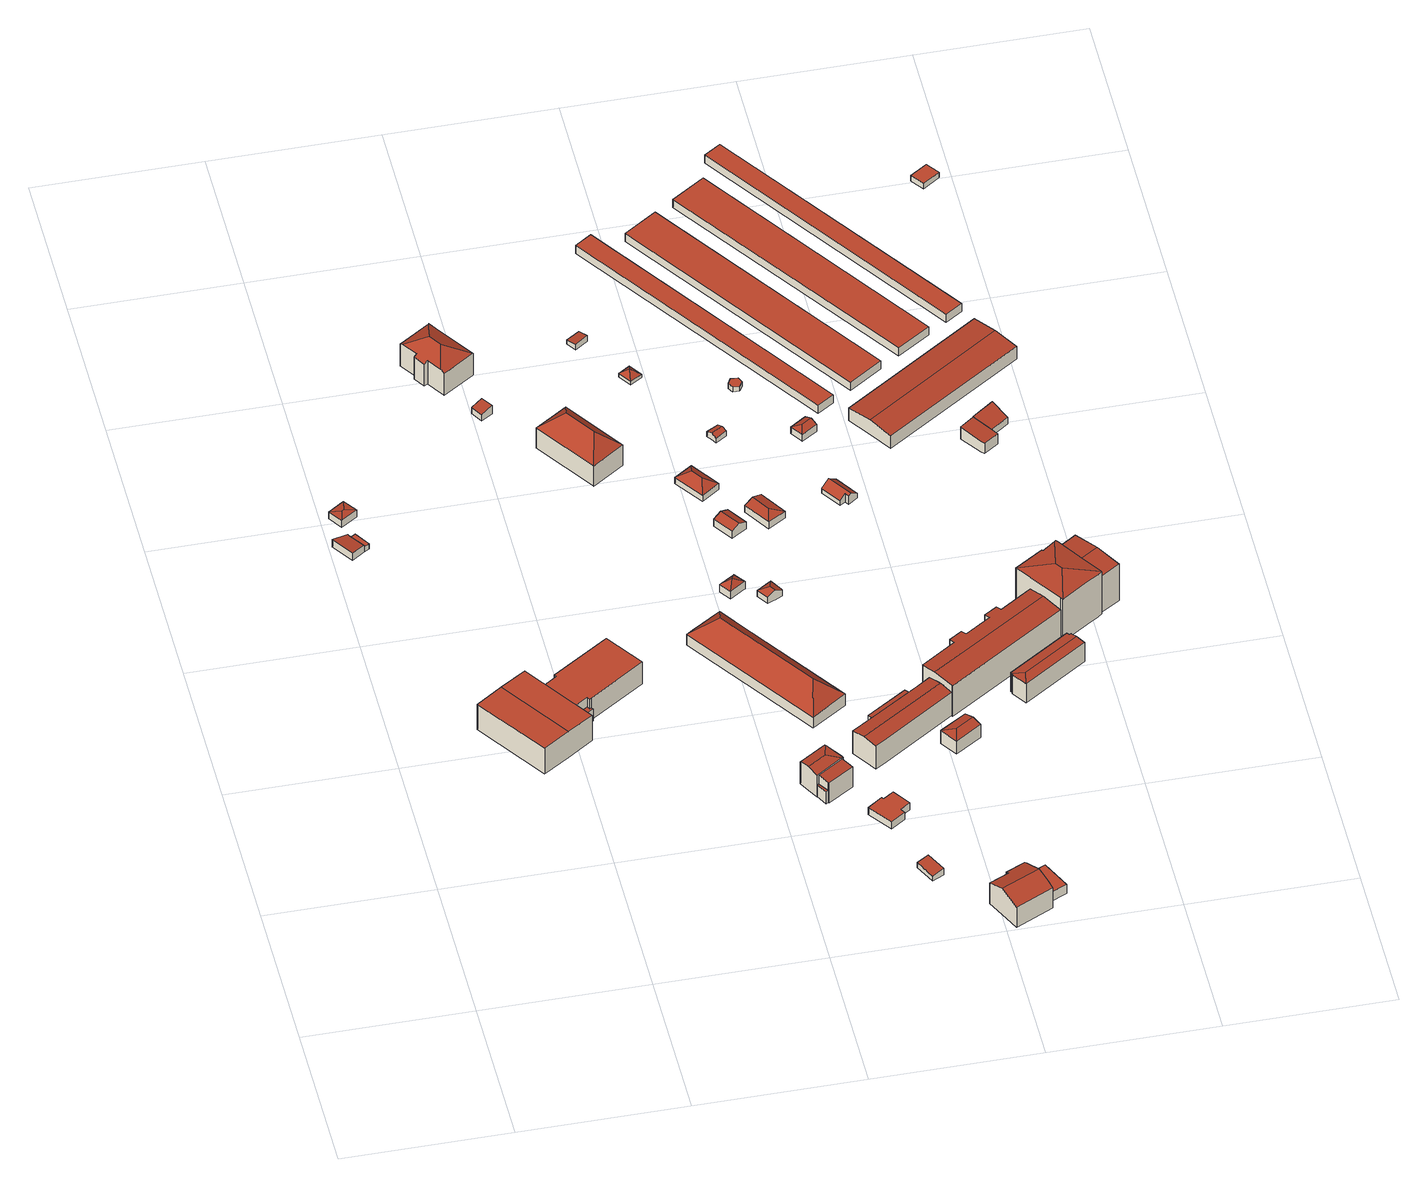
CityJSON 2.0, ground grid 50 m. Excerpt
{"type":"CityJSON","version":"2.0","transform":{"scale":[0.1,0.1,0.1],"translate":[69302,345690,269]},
"CityObjects":{
"building1":{"type":"Building","attributes":{"LoD1 Hoehe":2.7,"Traufenhoehe":2.42,"Firsthoehe":2.98,"Dachflaeche":32.94,"Grundflaeche":32.7,"Grundhoehe":269.85,"usage":"autoGebMod"},"geometry":[{"type":"MultiSurface","lod":"3","boundaries":[[[0,1,2,3,4]],[[5,6,2,1]],[[6,7,3,2]],[[7,8,4,3]],[[8,9,0,4]],[[9,5,1,0]],[[5,9,8,7,6]]],"semantics":{"surfaces":[{"type":"RoofSurface","Flaeche":32.94,"Neigung":6.94,"Ausrichtung":56.22},{"type":"WallSurface"},{"type":"GroundSurface"}],"values":[0,1,1,1,1,1,2]}}]},
"building2":{"type":"Building","attributes":{"LoD1 Hoehe":1.9,"Traufenhoehe":1.9,"Firsthoehe":1.9,"Dachflaeche":10.5,"Grundflaeche":10.5,"Grundhoehe":269.86,"usage":"autoGebMod"},"geometry":[{"type":"MultiSurface","lod":"3","boundaries":[[[10,11,12,13]],[[14,15,13,12]],[[15,6,10,13]],[[6,5,11,10]],[[5,14,12,11]],[[5,6,15,14]]],"semantics":{"surfaces":[{"type":"RoofSurface","Flaeche":10.5,"Neigung":0},{"type":"WallSurface"},{"type":"GroundSurface"}],"values":[0,1,1,1,1,2]}}]},
"building3":{"type":"Building","attributes":{"LoD1 Hoehe":2.78,"Traufenhoehe":2.65,"Firsthoehe":2.92,"Dachflaeche":29.39,"Grundflaeche":29.22,"Grundhoehe":269.75,"usage":"autoGebMod"},"geometry":[{"type":"MultiSurface","lod":"3","boundaries":[[[16,17,18,19]],[[17,20,18]],[[16,19,21]],[[17,16,21,20]],[[22,23,21,19]],[[23,24,20,21]],[[24,25,18,20]],[[25,22,19,18]],[[25,24,23,22]]],"semantics":{"surfaces":[{"type":"RoofSurface","Flaeche":8.43,"Neigung":6.14,"Ausrichtung":-33.63},{"type":"RoofSurface","Flaeche":6.26,"Neigung":6.14,"Ausrichtung":55.99},{"type":"RoofSurface","Flaeche":6.25,"Neigung":6.13,"Ausrichtung":-124.06},{"type":"RoofSurface","Flaeche":8.44,"Neigung":6.14,"Ausrichtung":146.4},{"type":"WallSurface"},{"type":"GroundSurface"}],"values":[0,1,2,3,4,4,4,4,5]}}]},
"building4":{"type":"Building","attributes":{"LoD1 Hoehe":9.7,"Traufenhoehe":9.55,"Firsthoehe":9.85,"Dachflaeche":484.72,"Grundflaeche":484.48,"Grundhoehe":269.8,"usage":"autoGebMod"},"geometry":[{"type":"MultiSurface","lod":"3","boundaries":[[[26,27,28,29,30,31,32]],[[33,28,27,34]],[[35,36,37,34,27,26]],[[37,38,33,34]],[[38,39,40,29,28,33]],[[40,41,42,43,35,26,32,31,30,29]],[[38,37,36,35,43,42,41,40,39]]],"semantics":{"surfaces":[{"type":"RoofSurface","Flaeche":242.27,"Neigung":1.81,"Ausrichtung":56.51},{"type":"RoofSurface","Flaeche":242.45,"Neigung":1.81,"Ausrichtung":-123.53},{"type":"WallSurface"},{"type":"GroundSurface"}],"values":[0,1,2,2,2,2,3]}}]},
"building5":{"type":"Building","attributes":{"LoD1 Hoehe":4.66,"Traufenhoehe":4.66,"Firsthoehe":4.66,"Dachflaeche":10.15,"Grundflaeche":10.15,"Grundhoehe":269.86,"usage":"autoGebMod"},"geometry":[{"type":"MultiSurface","lod":"3","boundaries":[[[44,45,46,47,48,49]],[[50,51,49,48]],[[51,52,44,49]],[[52,53,45,44]],[[53,54,46,45]],[[54,55,47,46]],[[55,50,48,47]],[[55,54,53,52,51,50]]],"semantics":{"surfaces":[{"type":"RoofSurface","Flaeche":10.15,"Neigung":0},{"type":"WallSurface"},{"type":"GroundSurface"}],"values":[0,1,1,1,1,1,1,2]}}]},
"building6":{"type":"Building","attributes":{"LoD1 Hoehe":8.27,"Traufenhoehe":8.27,"Firsthoehe":8.27,"Dachflaeche":348.91,"Grundflaeche":348.91,"Grundhoehe":269.79,"usage":"autoGebMod"},"geometry":[{"type":"MultiSurface","lod":"3","boundaries":[[[56,57,58,59,60,61,62,63,64]],[[65,66,62,61]],[[66,67,63,62]],[[67,43,64,63]],[[43,42,56,64]],[[42,68,57,56]],[[68,69,58,57]],[[69,70,59,58]],[[70,71,60,59]],[[71,65,61,60]],[[66,65,71,70,69,68,42,43,67]]],"semantics":{"surfaces":[{"type":"RoofSurface","Flaeche":348.91,"Neigung":0},{"type":"WallSurface"},{"type":"GroundSurface"}],"values":[0,1,1,1,1,1,1,1,1,1,2]}}]},
"building7":{"type":"Building","attributes":{"LoD1 Hoehe":9.95,"Traufenhoehe":8.18,"Firsthoehe":11.73,"Dachflaeche":227.02,"Grundflaeche":198.2,"Grundhoehe":269.92,"usage":"autoGebMod"},"geometry":[{"type":"MultiSurface","lod":"3","boundaries":[[[72,73,74,75,76,77]],[[78,79,74,73,80,81,82]],[[83,84,79,78,85]],[[86,87,75,74,79,84,88,89]],[[90,91,86,89]],[[91,92,87,86]],[[92,93,94,95,77,76,75,87]],[[95,96,97,98,80,73,72,77]],[[98,99,100,82,81,80]],[[100,101,85,78,82]],[[101,102,83,85]],[[102,103,104,88,84,83]],[[104,90,89,88]],[[99,98,97,96,95,94,93,92,91,90,104,103,102,101,100]]],"semantics":{"surfaces":[{"type":"RoofSurface","Flaeche":44.31,"Neigung":29.22,"Ausrichtung":146.37},{"type":"RoofSurface","Flaeche":77,"Neigung":29.19,"Ausrichtung":57.23},{"type":"RoofSurface","Flaeche":44.63,"Neigung":29.03,"Ausrichtung":-33.19},{"type":"RoofSurface","Flaeche":61.08,"Neigung":29.21,"Ausrichtung":-122.77},{"type":"WallSurface"},{"type":"GroundSurface"}],"values":[0,1,2,3,4,4,4,4,4,4,4,4,4,5]}}]},
"building8":{"type":"Building","attributes":{"LoD1 Hoehe":2.73,"Traufenhoehe":2.35,"Firsthoehe":3.1,"Dachflaeche":17.34,"Grundflaeche":17.08,"Grundhoehe":269.95,"usage":"autoGebMod"},"geometry":[{"type":"MultiSurface","lod":"3","boundaries":[[[105,106,107,108]],[[109,110,108,107]],[[110,111,105,108]],[[111,112,106,105]],[[112,109,107,106]],[[112,111,110,109]]],"semantics":{"surfaces":[{"type":"RoofSurface","Flaeche":17.34,"Neigung":10.05,"Ausrichtung":-120.38},{"type":"WallSurface"},{"type":"GroundSurface"}],"values":[0,1,1,1,1,2]}}]},
"building9":{"type":"Building","attributes":{"LoD1 Hoehe":4.52,"Traufenhoehe":4.52,"Firsthoehe":4.52,"Dachflaeche":2.45,"Grundflaeche":2.45,"Grundhoehe":269.99,"usage":"autoGebMod"},"geometry":[{"type":"MultiSurface","lod":"3","boundaries":[[[113,114,115,116]],[[117,118,116,115]],[[118,119,113,116]],[[119,120,114,113]],[[120,117,115,114]],[[120,119,118,117]]],"semantics":{"surfaces":[{"type":"RoofSurface","Flaeche":2.45,"Neigung":0},{"type":"WallSurface"},{"type":"GroundSurface"}],"values":[0,1,1,1,1,2]}}]},
"building10":{"type":"Building","attributes":{"LoD1 Hoehe":8.69,"Traufenhoehe":8.34,"Firsthoehe":9.04,"Dachflaeche":72.21,"Grundflaeche":70.98,"Grundhoehe":269.76,"usage":"autoGebMod"},"geometry":[{"type":"MultiSurface","lod":"3","boundaries":[[[121,122,123,124,125]],[[126,127,128,123,122,129]],[[130,131,124,123,128,132]],[[133,134,135,131,130,132]],[[135,136,137,125,124,131]],[[137,138,139,140,129,122,121,125]],[[140,141,126,129]],[[141,142,143,133,132,128,127,126]],[[138,137,136,135,134,133,143,142,141,140,139]]],"semantics":{"surfaces":[{"type":"RoofSurface","Flaeche":12.25,"Neigung":10.95,"Ausrichtung":59.58},{"type":"RoofSurface","Flaeche":30.03,"Neigung":10.61,"Ausrichtung":-33.22},{"type":"RoofSurface","Flaeche":29.93,"Neigung":10.58,"Ausrichtung":147},{"type":"WallSurface"},{"type":"GroundSurface"}],"values":[0,1,2,3,3,3,3,3,4]}}]},
"building11":{"type":"Building","attributes":{"LoD1 Hoehe":7.69,"Traufenhoehe":7.47,"Firsthoehe":7.91,"Dachflaeche":38.26,"Grundflaeche":38.05,"Grundhoehe":269.98,"usage":"autoGebMod"},"geometry":[{"type":"MultiSurface","lod":"3","boundaries":[[[144,145,146,147,148]],[[149,150,148,147]],[[150,151,144,148]],[[151,117,145,144]],[[120,149,147,146]],[[117,120,146,145]],[[120,117,151,150,149]]],"semantics":{"surfaces":[{"type":"RoofSurface","Flaeche":38.26,"Neigung":6.01,"Ausrichtung":147.09},{"type":"WallSurface"},{"type":"GroundSurface"}],"values":[0,1,1,1,1,1,2]}}]},
"building12":{"type":"Building","attributes":{"LoD1 Hoehe":10.31,"Traufenhoehe":7.58,"Firsthoehe":13.05,"Dachflaeche":350.45,"Grundflaeche":257.07,"Grundhoehe":269.48,"usage":"autoGebMod"},"geometry":[{"type":"MultiSurface","lod":"3","boundaries":[[[152,153,154]],[[152,155,156,157,158,153]],[[159,155,152,154,160]],[[155,159,161]],[[155,161,156]],[[162,163,164,165,161,159,160,154]],[[165,166,156,161]],[[166,167,168,158,157,156]],[[158,168,169,162,154,153]],[[163,162,169,168,167,166,165,164]]],"semantics":{"surfaces":[{"type":"RoofSurface","Flaeche":46.06,"Neigung":42.81,"Ausrichtung":-33.55},{"type":"RoofSurface","Flaeche":129.42,"Neigung":43.06,"Ausrichtung":57.03},{"type":"RoofSurface","Flaeche":129.12,"Neigung":42.84,"Ausrichtung":-123.51},{"type":"RoofSurface","Flaeche":0.174,"Neigung":43.47,"Ausrichtung":145.18},{"type":"RoofSurface","Flaeche":45.68,"Neigung":42.83,"Ausrichtung":146.44},{"type":"WallSurface"},{"type":"GroundSurface"}],"values":[0,1,2,3,4,5,5,5,5,6]}}]},
"building13":{"type":"Building","attributes":{"LoD1 Hoehe":7.12,"Traufenhoehe":4.05,"Firsthoehe":10.19,"Dachflaeche":851.86,"Grundflaeche":622.18,"Grundhoehe":269.27,"usage":"autoGebMod"},"geometry":[{"type":"MultiSurface","lod":"3","boundaries":[[[170,171,172,173,174,175,176]],[[177,170,176,178]],[[179,171,170,177,180]],[[172,171,179]],[[181,182,183,184,177,178,176,175]],[[184,185,186,179,180,177]],[[186,187,172,179]],[[187,188,189,181,175,174,173,172]],[[184,183,182,181,189,188,187,186,185]]],"semantics":{"surfaces":[{"type":"RoofSurface","Flaeche":369.43,"Neigung":43.13,"Ausrichtung":56.17},{"type":"RoofSurface","Flaeche":56.84,"Neigung":43.08,"Ausrichtung":-33.1},{"type":"RoofSurface","Flaeche":369.02,"Neigung":43.08,"Ausrichtung":-123.84},{"type":"RoofSurface","Flaeche":56.56,"Neigung":43.38,"Ausrichtung":146.89},{"type":"WallSurface"},{"type":"GroundSurface"}],"values":[0,1,2,3,4,4,4,4,5]}}]},
"building14":{"type":"Building","attributes":{"LoD1 Hoehe":2.15,"Traufenhoehe":1.8,"Firsthoehe":2.49,"Dachflaeche":27.98,"Grundflaeche":27.58,"Grundhoehe":269.61,"usage":"autoGebMod"},"geometry":[{"type":"MultiSurface","lod":"3","boundaries":[[[190,191,192,193]],[[194,195,193,192]],[[195,196,190,193]],[[196,197,191,190]],[[197,194,192,191]],[[197,196,195,194]]],"semantics":{"surfaces":[{"type":"RoofSurface","Flaeche":27.98,"Neigung":9.78,"Ausrichtung":-115.23},{"type":"WallSurface"},{"type":"GroundSurface"}],"values":[0,1,1,1,1,2]}}]},
"building15":{"type":"Building","attributes":{"LoD1 Hoehe":2.76,"Traufenhoehe":2.76,"Firsthoehe":2.76,"Dachflaeche":71.25,"Grundflaeche":71.25,"Grundhoehe":269.67,"usage":"autoGebMod"},"geometry":[{"type":"MultiSurface","lod":"3","boundaries":[[[198,199,200,201,202,203,204,205,206]],[[207,208,205,204]],[[208,209,206,205]],[[209,210,198,206]],[[210,211,199,198]],[[211,212,200,199]],[[212,213,201,200]],[[213,214,202,201]],[[202,214,215,207,204,203]],[[207,215,214,213,212,211,210,209,208]]],"semantics":{"surfaces":[{"type":"RoofSurface","Flaeche":71.25,"Neigung":0},{"type":"WallSurface"},{"type":"GroundSurface"}],"values":[0,1,1,1,1,1,1,1,1,2]}}]},
"building16":{"type":"Building","attributes":{"LoD1 Hoehe":3.56,"Traufenhoehe":2.55,"Firsthoehe":4.57,"Dachflaeche":30.28,"Grundflaeche":23.55,"Grundhoehe":269.43,"usage":"autoGebMod"},"geometry":[{"type":"MultiSurface","lod":"3","boundaries":[[[216,217,218,219,220]],[[218,221,219]],[[222,223,224,225,218,217,226]],[[221,218,225,227]],[[228,229,230,227,225,224,223]],[[230,231,232,233,220,219,221,227]],[[233,234,216,220]],[[234,235,236,237,228,223,222,226,217,216]],[[231,230,229,228,237,236,235,234,233,232]]],"semantics":{"surfaces":[{"type":"RoofSurface","Flaeche":7.15,"Neigung":34.27,"Ausrichtung":55.37},{"type":"RoofSurface","Flaeche":7.83,"Neigung":42.6,"Ausrichtung":145.99},{"type":"RoofSurface","Flaeche":8.15,"Neigung":42.59,"Ausrichtung":-34},{"type":"RoofSurface","Flaeche":7.16,"Neigung":34.49,"Ausrichtung":-124.62},{"type":"WallSurface"},{"type":"GroundSurface"}],"values":[0,1,2,3,4,4,4,4,5]}}]},
"building17":{"type":"Building","attributes":{"LoD1 Hoehe":3.02,"Traufenhoehe":2.27,"Firsthoehe":3.77,"Dachflaeche":26.17,"Grundflaeche":22.72,"Grundhoehe":269.44,"usage":"autoGebMod"},"geometry":[{"type":"MultiSurface","lod":"3","boundaries":[[[238,239,240,241,242,243]],[[238,243,244]],[[245,240,239,238,244,246]],[[247,248,246,244]],[[248,249,250,251,241,240,245,246]],[[251,252,253,243,242,241]],[[243,253,247,244]],[[248,247,253,252,251,250,249]]],"semantics":{"surfaces":[{"type":"RoofSurface","Flaeche":9.89,"Neigung":29.72,"Ausrichtung":59.04},{"type":"RoofSurface","Flaeche":7.77,"Neigung":29.72,"Ausrichtung":-33.34},{"type":"RoofSurface","Flaeche":8.48,"Neigung":29.73,"Ausrichtung":-120.95},{"type":"WallSurface"},{"type":"GroundSurface"}],"values":[0,1,2,3,3,3,3,4]}}]},
"building18":{"type":"Building","attributes":{"LoD1 Hoehe":8.61,"Traufenhoehe":7.44,"Firsthoehe":9.78,"Dachflaeche":171.11,"Grundflaeche":161.26,"Grundhoehe":269.63,"usage":"autoGebMod"},"geometry":[{"type":"MultiSurface","lod":"3","boundaries":[[[254,255,256,257,258]],[[259,260,261,254,258,262,263]],[[264,265,259,263]],[[265,266,260,259]],[[266,267,261,260]],[[267,268,269,255,254,261]],[[269,270,256,255]],[[270,271,257,256]],[[271,272,273,264,263,262,258,257]],[[265,264,273,272,271,270,269,268,267,266]]],"semantics":{"surfaces":[{"type":"RoofSurface","Flaeche":88.9,"Neigung":19.53,"Ausrichtung":155.2},{"type":"RoofSurface","Flaeche":82.21,"Neigung":19.52,"Ausrichtung":-24.79},{"type":"WallSurface"},{"type":"GroundSurface"}],"values":[0,1,2,2,2,2,2,2,2,3]}}]},
"building19":{"type":"Building","attributes":{"LoD1 Hoehe":1.84,"Traufenhoehe":1.56,"Firsthoehe":2.12,"Dachflaeche":16.26,"Grundflaeche":16.05,"Grundhoehe":269.72,"usage":"autoGebMod"},"geometry":[{"type":"MultiSurface","lod":"3","boundaries":[[[274,275,276,277,278]],[[279,280,278,277]],[[280,281,274,278]],[[281,282,275,274]],[[275,282,283,279,277,276]],[[283,282,281,280,279]]],"semantics":{"surfaces":[{"type":"RoofSurface","Flaeche":16.26,"Neigung":9.34,"Ausrichtung":-33.87},{"type":"WallSurface"},{"type":"GroundSurface"}],"values":[0,1,1,1,1,2]}}]},
"building20":{"type":"Building","attributes":{"LoD1 Hoehe":3.14,"Traufenhoehe":2.52,"Firsthoehe":3.76,"Dachflaeche":42.66,"Grundflaeche":38.87,"Grundhoehe":269.47,"usage":"autoGebMod"},"geometry":[{"type":"MultiSurface","lod":"3","boundaries":[[[284,285,286,287]],[[288,289,286,285]],[[290,291,292,288,285,284]],[[292,293,289,288]],[[293,294,295,287,286,289]],[[295,290,284,287]],[[290,295,294,293,292,291]]],"semantics":{"surfaces":[{"type":"RoofSurface","Flaeche":21.25,"Neigung":24.33,"Ausrichtung":57.26},{"type":"RoofSurface","Flaeche":21.41,"Neigung":24.33,"Ausrichtung":-122.74},{"type":"WallSurface"},{"type":"GroundSurface"}],"values":[0,1,2,2,2,2,3]}}]},
"building21":{"type":"Building","attributes":{"LoD1 Hoehe":3.46,"Traufenhoehe":2.28,"Firsthoehe":4.65,"Dachflaeche":83.98,"Grundflaeche":68.63,"Grundhoehe":269.27,"usage":"autoGebMod"},"geometry":[{"type":"MultiSurface","lod":"3","boundaries":[[[296,297,298]],[[296,299,300,297]],[[301,299,296,298]],[[300,299,301,302]],[[303,304,302,301]],[[304,305,297,300,302]],[[305,306,298,297]],[[306,303,301,298]],[[303,306,305,304]]],"semantics":{"surfaces":[{"type":"RoofSurface","Flaeche":13.04,"Neigung":35.19,"Ausrichtung":145.17},{"type":"RoofSurface","Flaeche":28.87,"Neigung":35.19,"Ausrichtung":-124.16},{"type":"RoofSurface","Flaeche":28.77,"Neigung":35.78,"Ausrichtung":55.28},{"type":"RoofSurface","Flaeche":13.29,"Neigung":35.19,"Ausrichtung":-34.84},{"type":"WallSurface"},{"type":"GroundSurface"}],"values":[0,1,2,3,4,4,4,4,5]}}]},
"building22":{"type":"Building","attributes":{"LoD1 Hoehe":9.1,"Traufenhoehe":8.71,"Firsthoehe":9.48,"Dachflaeche":266.73,"Grundflaeche":262.94,"Grundhoehe":269.46,"usage":"autoGebMod"},"geometry":[{"type":"MultiSurface","lod":"3","boundaries":[[[307,308,309,310,311,312]],[[313,314,315,308,307,316]],[[317,318,319,315,314,313]],[[319,320,321,309,308,315]],[[321,322,310,309]],[[322,323,324,312,311,310]],[[324,325,326,317,313,316,307,312]],[[318,317,326,325,324,323,322,321,320,319]]],"semantics":{"surfaces":[{"type":"RoofSurface","Flaeche":132.22,"Neigung":9.67,"Ausrichtung":-32.94},{"type":"RoofSurface","Flaeche":134.51,"Neigung":9.67,"Ausrichtung":147.05},{"type":"WallSurface"},{"type":"GroundSurface"}],"values":[0,1,2,2,2,2,2,3]}}]},
"building23":{"type":"Building","attributes":{"LoD1 Hoehe":4.62,"Traufenhoehe":4.41,"Firsthoehe":4.82,"Dachflaeche":67.39,"Grundflaeche":67.12,"Grundhoehe":269.51,"usage":"autoGebMod"},"geometry":[{"type":"MultiSurface","lod":"3","boundaries":[[[327,328,329,330,331,332]],[[328,333,334,323,330,329]],[[323,335,322,332,331,330]],[[322,336,327,332]],[[336,333,328,327]],[[323,334,333,336,322,335]]],"semantics":{"surfaces":[{"type":"RoofSurface","Flaeche":67.39,"Neigung":5.09,"Ausrichtung":-32.64},{"type":"WallSurface"},{"type":"GroundSurface"}],"values":[0,1,1,1,1,2]}}]},
"building24":{"type":"Building","attributes":{"LoD1 Hoehe":2.09,"Traufenhoehe":1.13,"Firsthoehe":3.05,"Dachflaeche":25.58,"Grundflaeche":19.25,"Grundhoehe":269.32,"usage":"autoGebMod"},"geometry":[{"type":"MultiSurface","lod":"3","boundaries":[[[337,338,339]],[[337,340,338]],[[337,339,341]],[[337,341,340]],[[342,343,340,341]],[[343,344,338,340]],[[344,345,339,338]],[[345,342,341,339]],[[345,344,343,342]]],"semantics":{"surfaces":[{"type":"RoofSurface","Flaeche":6.24,"Neigung":39.56,"Ausrichtung":146.24},{"type":"RoofSurface","Flaeche":6.54,"Neigung":42.61,"Ausrichtung":-123.49},{"type":"RoofSurface","Flaeche":6.55,"Neigung":42.68,"Ausrichtung":56.39},{"type":"RoofSurface","Flaeche":6.25,"Neigung":39.63,"Ausrichtung":-33.61},{"type":"WallSurface"},{"type":"GroundSurface"}],"values":[0,1,2,3,4,4,4,4,5]}}]},
"building25":{"type":"Building","attributes":{"LoD1 Hoehe":3.39,"Traufenhoehe":3.39,"Firsthoehe":3.39,"Dachflaeche":62.79,"Grundflaeche":62.79,"Grundhoehe":269.63,"usage":"autoGebMod"},"geometry":[{"type":"MultiSurface","lod":"3","boundaries":[[[346,347,348,349]],[[350,273,349,348]],[[273,271,346,349]],[[271,351,347,346]],[[351,350,348,347]],[[351,271,273,350]]],"semantics":{"surfaces":[{"type":"RoofSurface","Flaeche":62.79,"Neigung":0},{"type":"WallSurface"},{"type":"GroundSurface"}],"values":[0,1,1,1,1,2]}}]},
"building26":{"type":"Building","attributes":{"LoD1 Hoehe":2.98,"Traufenhoehe":2.44,"Firsthoehe":3.52,"Dachflaeche":63.71,"Grundflaeche":60.45,"Grundhoehe":269.45,"usage":"autoGebMod"},"geometry":[{"type":"MultiSurface","lod":"3","boundaries":[[[352,353,354]],[[355,352,354,356]],[[353,352,355,357]],[[358,359,353,357]],[[359,360,354,353]],[[360,361,356,354]],[[356,361,362,358,357,355]],[[358,362,361,360,359]]],"semantics":{"surfaces":[{"type":"RoofSurface","Flaeche":10.82,"Neigung":18.01,"Ausrichtung":146.32},{"type":"RoofSurface","Flaeche":26.48,"Neigung":18.4,"Ausrichtung":58.24},{"type":"RoofSurface","Flaeche":26.41,"Neigung":18.4,"Ausrichtung":-121.77},{"type":"WallSurface"},{"type":"GroundSurface"}],"values":[0,1,2,3,3,3,3,4]}}]},
"building27":{"type":"Building","attributes":{"LoD1 Hoehe":5.18,"Traufenhoehe":4.8,"Firsthoehe":5.56,"Dachflaeche":60.26,"Grundflaeche":58.53,"Grundhoehe":269.52,"usage":"autoGebMod"},"geometry":[{"type":"MultiSurface","lod":"3","boundaries":[[[363,364,365,366,367]],[[365,368,366]],[[369,370,368,365,364,371]],[[372,373,366,368]],[[373,374,367,366]],[[374,375,363,367]],[[375,376,377,371,364,363]],[[377,378,379,372,368,370,369,371]],[[372,379,378,377,376,375,374,373]]],"semantics":{"surfaces":[{"type":"RoofSurface","Flaeche":25.13,"Neigung":14.44,"Ausrichtung":144.41},{"type":"RoofSurface","Flaeche":9.78,"Neigung":13.78,"Ausrichtung":-123.3},{"type":"RoofSurface","Flaeche":25.35,"Neigung":13.78,"Ausrichtung":-32.88},{"type":"WallSurface"},{"type":"GroundSurface"}],"values":[0,1,2,3,3,3,3,3,4]}}]},
"building28":{"type":"Building","attributes":{"LoD1 Hoehe":2.1,"Traufenhoehe":1.76,"Firsthoehe":2.44,"Dachflaeche":15.48,"Grundflaeche":14.56,"Grundhoehe":269.01,"usage":"autoGebMod"},"geometry":[{"type":"MultiSurface","lod":"3","boundaries":[[[380,381,382,383]],[[384,385,382,381]],[[386,387,380,383]],[[387,388,389,384,381,380]],[[389,390,385,384]],[[385,390,391,386,383,382]],[[391,390,389,388,387,386]]],"semantics":{"surfaces":[{"type":"RoofSurface","Flaeche":7.92,"Neigung":19.84,"Ausrichtung":-29.05},{"type":"RoofSurface","Flaeche":7.56,"Neigung":19.83,"Ausrichtung":150.95},{"type":"WallSurface"},{"type":"GroundSurface"}],"values":[0,1,2,2,2,2,3]}}]},
"building29":{"type":"Building","attributes":{"LoD1 Hoehe":1.82,"Traufenhoehe":1.82,"Firsthoehe":1.82,"Dachflaeche":10.15,"Grundflaeche":10.15,"Grundhoehe":269,"usage":"autoGebMod"},"geometry":[{"type":"MultiSurface","lod":"3","boundaries":[[[392,393,394,395,396,397]],[[398,399,396,395]],[[399,400,397,396]],[[400,401,392,397]],[[401,402,393,392]],[[402,403,394,393]],[[403,398,395,394]],[[398,403,402,401,400,399]]],"semantics":{"surfaces":[{"type":"RoofSurface","Flaeche":10.15,"Neigung":0},{"type":"WallSurface"},{"type":"GroundSurface"}],"values":[0,1,1,1,1,1,1,2]}}]},
"building30":{"type":"Building","attributes":{"LoD1 Hoehe":2.76,"Traufenhoehe":1.74,"Firsthoehe":3.78,"Dachflaeche":52.9,"Grundflaeche":42.68,"Grundhoehe":269.38,"usage":"autoGebMod"},"geometry":[{"type":"MultiSurface","lod":"3","boundaries":[[[404,405,406,407,408,409]],[[410,404,409,411]],[[412,413,406,405]],[[413,414,407,406]],[[414,415,408,407]],[[415,416,417,411,409,408]],[[417,418,410,411]],[[410,418,419,412,405,404]],[[413,412,419,418,417,416,415,414]]],"semantics":{"surfaces":[{"type":"RoofSurface","Flaeche":24.75,"Neigung":36.2,"Ausrichtung":-123.59},{"type":"RoofSurface","Flaeche":28.15,"Neigung":36.23,"Ausrichtung":56.42},{"type":"WallSurface"},{"type":"GroundSurface"}],"values":[0,1,2,2,2,2,2,2,3]}}]},
"building31":{"type":"Building","attributes":{"LoD1 Hoehe":3.04,"Traufenhoehe":3.04,"Firsthoehe":3.04,"Dachflaeche":559.46,"Grundflaeche":559.46,"Grundhoehe":269.17},"geometry":[{"type":"MultiSurface","lod":"3","boundaries":[[[420,421,422,423]],[[423,422,424,425]],[[420,423,425,426]],[[421,420,426,427]],[[422,421,427,424]]],"semantics":{"surfaces":[{"type":"RoofSurface","Flaeche":559.46,"Neigung":0},{"type":"WallSurface"}],"values":[0,1,1,1,1]}}]},
"building32":{"type":"Building","attributes":{"LoD1 Hoehe":12.01,"Traufenhoehe":11.63,"Firsthoehe":12.38,"Dachflaeche":521.05,"Grundflaeche":517.9,"Grundhoehe":269.39,"usage":"autoGebMod"},"geometry":[{"type":"MultiSurface","lod":"3","boundaries":[[[428,429,430,431,432,433,434,435,436,437,438,439,440,441]],[[442,430,429,443,444]],[[445,446,447,433,432,431]],[[447,448,434,433]],[[448,449,435,434]],[[449,450,436,435]],[[450,451,437,436]],[[451,452,438,437]],[[452,453,439,438]],[[453,454,440,439]],[[454,455,441,440]],[[455,456,457,458,443,429,428,441]],[[458,459,444,443]],[[459,460,442,444]],[[442,460,461,445,431,430]],[[453,452,451,450,449,448,447,446,445,461,460,459,458,457,456,455,454]]],"semantics":{"surfaces":[{"type":"RoofSurface","Flaeche":228.15,"Neigung":6.28,"Ausrichtung":-33.27},{"type":"RoofSurface","Flaeche":292.9,"Neigung":6.33,"Ausrichtung":146.69},{"type":"WallSurface"},{"type":"GroundSurface"}],"values":[0,1,2,2,2,2,2,2,2,2,2,2,2,2,2,3]}}]},
"building33":{"type":"Building","attributes":{"LoD1 Hoehe":2.96,"Traufenhoehe":2.45,"Firsthoehe":3.47,"Dachflaeche":27.96,"Grundflaeche":25.39,"Grundhoehe":269.14,"usage":"autoGebMod"},"geometry":[{"type":"MultiSurface","lod":"3","boundaries":[[[462,463,464,465,466]],[[467,462,466,468]],[[462,467,463]],[[469,470,467,468]],[[470,471,472,464,463,467]],[[472,473,465,464]],[[465,473,474,469,468,466]],[[470,469,474,473,472,471]]],"semantics":{"surfaces":[{"type":"RoofSurface","Flaeche":11.42,"Neigung":24.74,"Ausrichtung":146.81},{"type":"RoofSurface","Flaeche":11.4,"Neigung":24.74,"Ausrichtung":-33.19},{"type":"RoofSurface","Flaeche":5.13,"Neigung":24.75,"Ausrichtung":-122.47},{"type":"WallSurface"},{"type":"GroundSurface"}],"values":[0,1,2,3,3,3,3,4]}}]},
"building34":{"type":"Building","attributes":{"LoD1 Hoehe":7.24,"Traufenhoehe":7.08,"Firsthoehe":7.4,"Dachflaeche":144.74,"Grundflaeche":144.02,"Grundhoehe":269.41,"usage":"autoGebMod"},"geometry":[{"type":"MultiSurface","lod":"3","boundaries":[[[475,476,477,478]],[[479,480,481,482,483,475,478,484]],[[485,476,475,483,486]],[[478,477,487,488,489,490,479,484]],[[490,491,480,479]],[[491,492,481,480]],[[492,493,482,481]],[[493,494,495,486,483,482]],[[495,496,485,486]],[[496,497,476,485]],[[497,487,477,476]],[[490,489,488,487,497,496,495,494,493,492,491]]],"semantics":{"surfaces":[{"type":"RoofSurface","Flaeche":68.02,"Neigung":5.75,"Ausrichtung":146.61},{"type":"RoofSurface","Flaeche":67.18,"Neigung":5.75,"Ausrichtung":-33.53},{"type":"RoofSurface","Flaeche":9.55,"Neigung":5.74,"Ausrichtung":-123.98},{"type":"WallSurface"},{"type":"GroundSurface"}],"values":[0,1,2,3,3,3,3,3,3,3,3,4]}}]},
"building35":{"type":"Building","attributes":{"LoD1 Hoehe":3.07,"Traufenhoehe":3.07,"Firsthoehe":3.07,"Dachflaeche":1037.09,"Grundflaeche":1037.09,"Grundhoehe":269.16},"geometry":[{"type":"MultiSurface","lod":"3","boundaries":[[[498,499,500,501]],[[501,500,502,503]],[[498,501,503,504]],[[499,498,504,505]],[[500,499,505,502]]],"semantics":{"surfaces":[{"type":"RoofSurface","Flaeche":1037.09,"Neigung":0},{"type":"WallSurface"}],"values":[0,1,1,1,1]}}]},
"building36":{"type":"Building","attributes":{"LoD1 Hoehe":16.73,"Traufenhoehe":15.98,"Firsthoehe":17.49,"Dachflaeche":285.97,"Grundflaeche":280.91,"Grundhoehe":269.47,"usage":"autoGebMod"},"geometry":[{"type":"MultiSurface","lod":"3","boundaries":[[[506,507,508,509,510,511]],[[512,513,514,507,506,515,516,517]],[[518,519,520,514,513,521]],[[508,507,514,520,522,523,524]],[[525,526,527,528,529,511,510,509,508,524]],[[529,530,531,515,506,511]],[[531,532,533,517,516,515]],[[533,534,512,517]],[[534,535,536,521,513,512]],[[536,537,518,521]],[[537,538,519,518]],[[539,525,524,523]],[[538,540,541,539,523,522,520,519]],[[535,534,533,532,531,530,529,528,527,526,525,539,541,540,538,537,536]]],"semantics":{"surfaces":[{"type":"RoofSurface","Flaeche":62.61,"Neigung":10.87,"Ausrichtung":145.56},{"type":"RoofSurface","Flaeche":82.89,"Neigung":10.79,"Ausrichtung":56.53},{"type":"RoofSurface","Flaeche":58.07,"Neigung":10.78,"Ausrichtung":-34.36},{"type":"RoofSurface","Flaeche":82.4,"Neigung":11.33,"Ausrichtung":-123.57},{"type":"WallSurface"},{"type":"GroundSurface"}],"values":[0,1,2,3,4,4,4,4,4,4,4,4,4,5]}}]},
"building37":{"type":"Building","attributes":{"LoD1 Hoehe":3.08,"Traufenhoehe":3.08,"Firsthoehe":3.08,"Dachflaeche":1037.04,"Grundflaeche":1037.04,"Grundhoehe":269.16},"geometry":[{"type":"MultiSurface","lod":"3","boundaries":[[[542,543,544,545]],[[545,544,546,547]],[[542,545,547,548]],[[543,542,548,549]],[[544,543,549,546]]],"semantics":{"surfaces":[{"type":"RoofSurface","Flaeche":1037.04,"Neigung":0},{"type":"WallSurface"}],"values":[0,1,1,1,1]}}]},
"building38":{"type":"Building","attributes":{"LoD1 Hoehe":14.15,"Traufenhoehe":13.7,"Firsthoehe":14.6,"Dachflaeche":118.86,"Grundflaeche":118.17,"Grundhoehe":269.47,"usage":"autoGebMod"},"geometry":[{"type":"MultiSurface","lod":"3","boundaries":[[[550,551,552,553,554]],[[555,556,552,551,557]],[[558,559,533,556,555,557]],[[533,532,560,531,554,553,552,556]],[[531,561,550,554]],[[550,561,562,558,557,551]],[[532,533,559,558,562,561,531,560]]],"semantics":{"surfaces":[{"type":"RoofSurface","Flaeche":59.92,"Neigung":6.15,"Ausrichtung":147.72},{"type":"RoofSurface","Flaeche":58.94,"Neigung":6.17,"Ausrichtung":-33},{"type":"WallSurface"},{"type":"GroundSurface"}],"values":[0,1,2,2,2,2,3]}}]},
"building39":{"type":"Building","attributes":{"LoD1 Hoehe":4.99,"Traufenhoehe":4.64,"Firsthoehe":5.33,"Dachflaeche":808.83,"Grundflaeche":805.83,"Grundhoehe":269.15},"geometry":[{"type":"MultiSurface","lod":"3","boundaries":[[[563,564,565,566]],[[567,568,565,564]],[[566,565,568,569,570,571]],[[563,566,571,572]],[[573,567,564,563,572,574]],[[568,567,573,569]]],"semantics":{"surfaces":[{"type":"RoofSurface","Flaeche":404.4,"Neigung":4.94,"Ausrichtung":146.27},{"type":"RoofSurface","Flaeche":404.43,"Neigung":4.94,"Ausrichtung":-33.73},{"type":"WallSurface"}],"values":[0,1,2,2,2,2]}}]},
"building40":{"type":"Building","attributes":{"LoD1 Hoehe":4.2,"Traufenhoehe":3.78,"Firsthoehe":4.62,"Dachflaeche":47.98,"Grundflaeche":47.77,"Grundhoehe":269.22,"usage":"autoGebMod"},"geometry":[{"type":"MultiSurface","lod":"3","boundaries":[[[575,576,577,578,579,580]],[[581,582,575,580]],[[582,583,584,577,576,575]],[[584,585,578,577]],[[586,581,580,579]],[[585,586,579,578]],[[582,581,586,585,584,583]]],"semantics":{"surfaces":[{"type":"RoofSurface","Flaeche":47.98,"Neigung":5.38,"Ausrichtung":144.76},{"type":"WallSurface"},{"type":"GroundSurface"}],"values":[0,1,1,1,1,1,2]}}]},
"building41":{"type":"Building","attributes":{"LoD1 Hoehe":3.03,"Traufenhoehe":3.03,"Firsthoehe":3.03,"Dachflaeche":556.62,"Grundflaeche":556.62,"Grundhoehe":269.18},"geometry":[{"type":"MultiSurface","lod":"3","boundaries":[[[587,588,589,590]],[[590,589,591,592]],[[587,590,592,593]],[[588,587,593,594]],[[589,588,594,591]]],"semantics":{"surfaces":[{"type":"RoofSurface","Flaeche":556.62,"Neigung":0},{"type":"WallSurface"}],"values":[0,1,1,1,1]}}]},
"building42":{"type":"Building","attributes":{"LoD1 Hoehe":3.64,"Traufenhoehe":2.44,"Firsthoehe":4.84,"Dachflaeche":48.96,"Grundflaeche":45.11,"Grundhoehe":269.14,"usage":"autoGebMod"},"geometry":[{"type":"MultiSurface","lod":"3","boundaries":[[[595,596,597,598]],[[599,600,598,597]],[[600,601,595,598]],[[601,602,596,595]],[[602,599,597,596]],[[602,601,600,599]]],"semantics":{"surfaces":[{"type":"RoofSurface","Flaeche":48.96,"Neigung":22.85,"Ausrichtung":144.18},{"type":"WallSurface"},{"type":"GroundSurface"}],"values":[0,1,1,1,1,2]}}]},
"building43":{"type":"Building","attributes":{"LoD1 Hoehe":1.95,"Traufenhoehe":1.95,"Firsthoehe":1.95,"Dachflaeche":29.83,"Grundflaeche":29.83,"Grundhoehe":269.4,"usage":"autoGebMod"},"geometry":[{"type":"MultiSurface","lod":"3","boundaries":[[[603,604,605,606]],[[607,608,606,605]],[[608,609,603,606]],[[609,610,604,603]],[[610,607,605,604]],[[610,609,608,607]]],"semantics":{"surfaces":[{"type":"RoofSurface","Flaeche":29.83,"Neigung":0},{"type":"WallSurface"},{"type":"GroundSurface"}],"values":[0,1,1,1,1,2]}}]}
},
"vertices":[
[52,1835,38],[90,1861,33],[60,1906,33],[55,1915,33],[9,1900,38],[90,1861,9],[60,1906,9],[55,1915,9],[9,1900,9],[52,1835,9],
[60,1906,28],[90,1861,28],[106,1871,28],[77,1917,28],[106,1871,9],[77,1917,9],
[58,2007,37],[65,2012,37],[72,2046,34],[24,2014,34],[100,2005,34],[51,1972,34],[24,2014,8],[51,1972,8],[100,2005,8],[72,2046,8],
[400,1201,104],[322,1149,106],[465,934,106],[543,986,104],[514,1029,104],[504,1044,104],[438,1143,104],[386,883,104],[243,1097,104],[400,1201,8],[322,1149,8],[243,1097,8],[386,883,8],[465,934,8],[543,986,8],[514,1029,8],[504,1044,8],[438,1143,8],
[514,1029,55],[562,1061,55],[558,1067,55],[553,1064,55],[548,1073,55],[504,1044,55],[548,1073,9],[504,1044,9],[514,1029,9],[562,1061,9],[558,1067,9],[553,1064,9],
[504,1044,91],[548,1073,91],[553,1064,91],[558,1067,91],[727,1180,91],[651,1294,91],[478,1180,91],[482,1173,91],[438,1143,91],[651,1294,8],[478,1180,8],[482,1173,8],[548,1073,8],[553,1064,8],[558,1067,8],[727,1180,8],
[453,2437,91],[535,2492,91],[449,2510,126],[434,2441,99],[435,2441,98],[441,2430,91],[442,2635,92],[424,2548,126],[536,2493,91],[457,2612,92],[445,2630,92],[347,2572,91],[353,2563,97],[442,2635,91],[395,2478,91],[406,2484,99],[383,2518,98],[374,2512,92],[374,2512,9],[395,2478,9],[406,2484,9],[434,2441,9],[435,2441,9],[441,2430,9],[453,2437,9],[535,2492,9],[536,2493,9],[457,2612,9],[445,2630,9],[442,2635,9],[347,2572,9],[353,2563,9],[383,2518,9],
[499,2342,33],[520,2306,33],[555,2329,41],[533,2364,40],[555,2329,9],[533,2364,9],[499,2342,9],[520,2306,9],
[1120,597,55],[1127,602,55],[1106,633,55],[1102,631,55],[1106,633,10],[1102,631,10],[1120,597,10],[1127,602,10],
[1183,694,91],[1150,743,92],[1139,698,98],[1186,685,91],[1187,686,91],[1068,694,91],[1070,691,92],[1085,663,98],[1148,746,91],[1106,633,91],[1183,684,91],[1102,631,91],[1102,631,8],[1106,633,8],[1183,684,8],[1186,685,8],[1187,686,8],[1183,694,8],[1150,743,8],[1148,746,8],[1068,694,8],[1070,691,8],[1085,663,8],
[1183,684,89],[1106,633,89],[1127,602,85],[1129,599,85],[1206,649,85],[1129,599,10],[1206,649,10],[1183,684,10],
[726,2157,135],[742,2237,81],[645,2173,81],[784,2069,135],[863,2053,82],[816,2126,81],[743,2238,81],[767,1989,81],[648,2168,81],[767,1988,81],[645,2173,5],[648,2168,5],[767,1989,5],[767,1988,5],[863,2053,5],[816,2126,5],[743,2238,5],[742,2237,5],
[972,1293,105],[1169,999,105],[1257,981,45],[1030,1323,43],[1015,1346,43],[991,1382,43],[990,1382,44],[882,1311,44],[902,1324,44],[1151,910,44],[1039,1077,44],[991,1382,3],[990,1382,3],[902,1324,3],[882,1311,3],[1039,1077,3],[1151,910,3],[1257,981,3],[1030,1323,3],[1015,1346,3],
[1311,298,24],[1342,235,24],[1377,252,31],[1347,315,31],[1377,252,6],[1347,315,6],[1311,298,6],[1342,235,6],
[1225,533,34],[1276,462,34],[1319,493,34],[1310,507,34],[1341,527,34],[1311,572,34],[1305,580,34],[1273,558,34],[1269,565,34],[1305,580,7],[1273,558,7],[1269,565,7],[1225,533,7],[1276,462,7],[1319,493,7],[1310,507,7],[1341,527,7],[1311,572,7],
[1063,1531,31],[1062,1530,31],[1051,1498,50],[1086,1497,31],[1087,1497,31],[1040,1466,31],[1022,1505,30],[1016,1501,30],[1016,1500,30],[1016,1500,31],[1049,1522,31],[1040,1465,31],[1016,1501,4],[1016,1500,4],[1040,1465,4],[1040,1466,4],[1086,1497,4],[1087,1497,4],[1063,1531,4],[1062,1530,4],[1049,1522,4],[1022,1505,4],
[1149,1452,42],[1158,1437,42],[1159,1436,42],[1182,1447,27],[1180,1451,27],[1158,1488,27],[1114,1460,27],[1154,1434,39],[1136,1425,28],[1114,1460,4],[1136,1425,4],[1154,1434,4],[1159,1436,4],[1182,1447,4],[1180,1451,4],[1158,1488,4],
[1500,63,104],[1528,4,81],[1643,59,81],[1634,81,90],[1617,118,104],[1531,149,81],[1535,140,85],[1476,113,85],[1593,170,84],[1589,177,81],[1589,177,6],[1531,149,6],[1535,140,6],[1476,113,6],[1500,63,6],[1528,4,6],[1643,59,6],[1634,81,6],[1617,118,6],[1593,170,6],
[816,2561,23],[835,2533,28],[855,2546,28],[874,2560,28],[856,2587,23],[874,2560,7],[856,2587,7],[816,2561,7],[835,2533,7],[855,2546,7],
[1103,1791,30],[1080,1777,42],[1119,1717,42],[1142,1731,30],[1057,1762,30],[1096,1702,30],[1103,1791,5],[1080,1777,5],[1057,1762,5],[1096,1702,5],[1119,1717,5],[1142,1731,5],
[1057,1912,49],[1048,1867,26],[1102,1904,26],[1034,1945,49],[989,1954,26],[1043,1990,26],[989,1954,25],[1043,1990,3],[989,1954,3],[1048,1867,3],[1102,1904,3],
[1260,748,99],[1513,912,99],[1488,948,92],[1448,921,92],[1324,841,92],[1236,784,92],[1286,710,92],[1322,734,92],[1536,876,92],[1285,710,92],[1286,710,5],[1322,734,5],[1536,876,5],[1513,912,5],[1488,948,5],[1448,921,5],[1324,841,5],[1236,784,5],[1260,748,5],[1285,710,5],
[1421,958,49],[1300,880,49],[1310,863,51],[1324,841,53],[1325,842,53],[1448,921,53],[1300,880,5],[1310,863,5],[1325,842,5],[1421,958,5],
[959,2398,34],[955,2367,15],[990,2390,15],[929,2406,15],[964,2429,15],[964,2429,3],[929,2406,3],[955,2367,3],[990,2390,3],
[1634,81,40],[1692,108,40],[1651,197,40],[1593,170,40],[1651,197,6],[1692,108,6],
[1212,1762,40],[1202,1719,29],[1256,1752,29],[1179,1816,40],[1206,1833,29],[1152,1799,29],[1152,1799,4],[1202,1719,4],[1256,1752,4],[1206,1833,4],[1179,1816,4],
[1595,773,53],[1579,799,61],[1525,764,61],[1516,722,53],[1516,721,53],[1482,773,53],[1549,816,53],[1486,776,53],[1562,825,53],[1482,773,5],[1516,722,5],[1516,721,5],[1595,773,5],[1579,799,5],[1562,825,5],[1549,816,5],[1486,776,5],
[1116,2123,18],[1126,2108,25],[1161,2127,25],[1151,2143,18],[1135,2091,18],[1169,2113,19],[1151,2143,0],[1116,2123,0],[1126,2108,0],[1135,2091,0],[1169,2113,0],[1161,2127,0],
[1225,2317,18],[1215,2299,18],[1224,2283,18],[1243,2281,18],[1254,2298,18],[1247,2315,18],[1243,2281,0],[1254,2298,0],[1247,2315,0],[1225,2317,0],[1215,2299,0],[1224,2283,0],
[1399,1842,42],[1377,1828,22],[1416,1768,22],[1432,1779,36],[1440,1768,36],[1446,1772,42],[1423,1857,21],[1468,1787,22],[1377,1828,4],[1416,1768,4],[1432,1779,4],[1440,1768,4],[1446,1772,4],[1468,1787,4],[1423,1857,4],[1399,1842,4],
[969,2951,32],[919,2918,32],[1436,2145,32],[1486,2178,32],[1436,2145,2],[1486,2178,2],[969,2951,2],[919,2918,2],
[1488,948,125],[1500,930,128],[1857,1165,128],[1830,1206,122],[1796,1184,122],[1734,1142,122],[1723,1157,120],[1685,1133,120],[1696,1118,122],[1618,1067,122],[1608,1082,120],[1569,1057,120],[1579,1041,122],[1474,971,122],[1894,1107,120],[1536,876,121],[1538,873,120],[1830,1206,4],[1796,1184,4],[1734,1142,4],[1723,1157,4],[1685,1133,4],[1696,1118,4],[1618,1067,4],[1608,1082,4],[1569,1057,4],[1579,1041,4],[1474,971,4],[1488,948,4],[1500,930,4],[1536,876,4],[1538,873,4],[1894,1107,4],[1857,1165,4],
[1375,2076,36],[1369,2047,26],[1369,2046,26],[1417,2077,26],[1405,2096,36],[1345,2083,26],[1393,2115,26],[1393,2115,1],[1345,2083,1],[1369,2047,1],[1369,2046,1],[1417,2077,1],[1405,2096,1],
[1756,926,78],[1747,883,75],[1941,1011,75],[1924,1037,78],[1912,1055,76],[1906,1051,76],[1901,1059,75],[1716,937,75],[1718,934,75],[1912,1053,76],[1718,927,75],[1720,929,75],[1941,1011,4],[1924,1037,4],[1912,1053,4],[1912,1055,4],[1906,1051,4],[1901,1059,4],[1716,937,4],[1718,934,4],[1720,929,4],[1718,927,4],[1747,883,4],
[1162,3002,32],[1063,2936,32],[1544,2217,32],[1643,2284,32],[1544,2217,2],[1643,2284,2],[1162,3002,2],[1063,2936,2],
[2027,1188,165],[1921,1209,180],[1900,1100,165],[1980,1154,165],[2015,1177,165],[2028,1186,165],[1930,1336,165],[1927,1333,166],[1907,1230,180],[2026,1191,165],[1980,1261,165],[1935,1331,165],[1884,1307,165],[1799,1252,165],[1800,1251,165],[1887,1303,166],[1830,1206,165],[1894,1107,165],[1899,1100,165],[1899,1100,5],[1900,1100,5],[1980,1154,5],[2015,1177,5],[2028,1186,5],[2027,1188,5],[2026,1191,5],[1980,1261,5],[1935,1331,5],[1930,1336,5],[1927,1333,5],[1887,1303,5],[1884,1307,5],[1799,1252,5],[1894,1107,5],[1800,1251,5],[1830,1206,5],
[1321,3108,32],[1221,3041,32],[1702,2323,32],[1802,2389,32],[1702,2323,2],[1802,2389,2],[1321,3108,2],[1221,3041,2],
[2086,1230,142],[2039,1300,151],[1980,1261,151],[2016,1206,144],[2026,1191,142],[1980,1361,142],[1935,1331,142],[1993,1370,142],[1993,1370,5],[1980,1361,5],[2016,1206,5],[2086,1230,5],[2039,1300,5],
[2018,2244,48],[1973,2311,55],[1558,2033,55],[1602,1966,48],[1928,2378,48],[1513,2101,48],[1513,2101,1],[1558,2033,1],[1602,1966,1],[2018,2244,1],[1928,2378,1],[1973,2311,1],
[1798,1961,48],[1843,1898,41],[1850,1889,40],[1894,1920,40],[1874,1947,43],[1840,1992,48],[1840,1992,2],[1798,1961,2],[1843,1898,2],[1850,1889,2],[1894,1920,2],[1874,1947,2],
[1395,3230,32],[1345,3197,32],[1859,2428,32],[1910,2461,32],[1859,2428,2],[1910,2461,2],[1395,3230,2],[1345,3197,2],
[1840,1992,50],[1874,1947,26],[1938,1993,26],[1905,2039,50],[1938,1993,1],[1905,2039,1],[1840,1992,1],[1874,1947,1],
[1885,3003,24],[1913,2964,24],[1964,2999,24],[1937,3038,24],[1964,2999,4],[1937,3038,4],[1885,3003,4],[1913,2964,4]
]}
